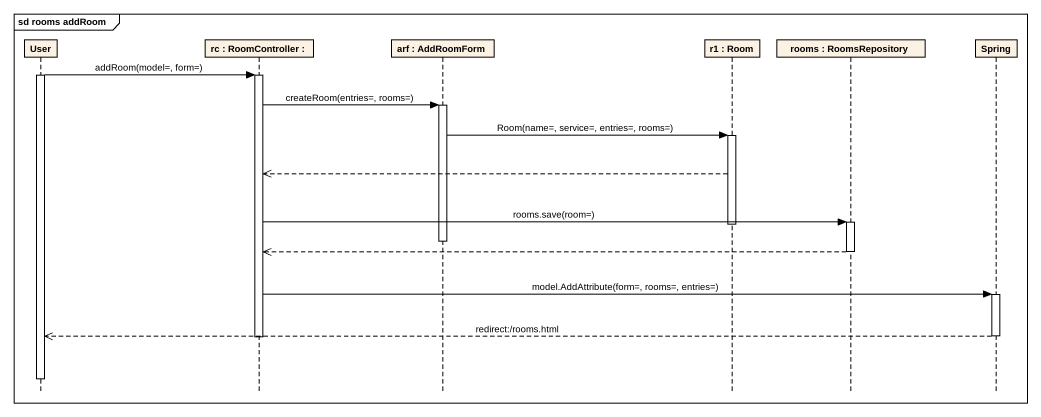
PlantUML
@startuml
mainframe sd rooms addRoom
hide footbox
participant User
participant "rc : RoomController :" as rc
participant "arf : AddRoomForm" as arf
participant "r1 : Room" as r1
participant "rooms : RoomsRepository" as rooms
participant Spring

activate User
User -> rc : addRoom(model=, form=)
activate rc
rc -> arf : createRoom(entries=, rooms=)
activate arf
arf -> r1 : Room(name=, service=, entries=, rooms=)
activate r1
r1 -->> rc
rc -> rooms : rooms.save(room=)
activate rooms
deactivate r1
deactivate arf
rooms -->> rc
deactivate rooms
rc -> Spring : model.AddAttribute(form=, rooms=, entries=)
activate Spring
Spring -->> User : redirect:/rooms.html
deactivate Spring
deactivate rc
deactivate User
@enduml
